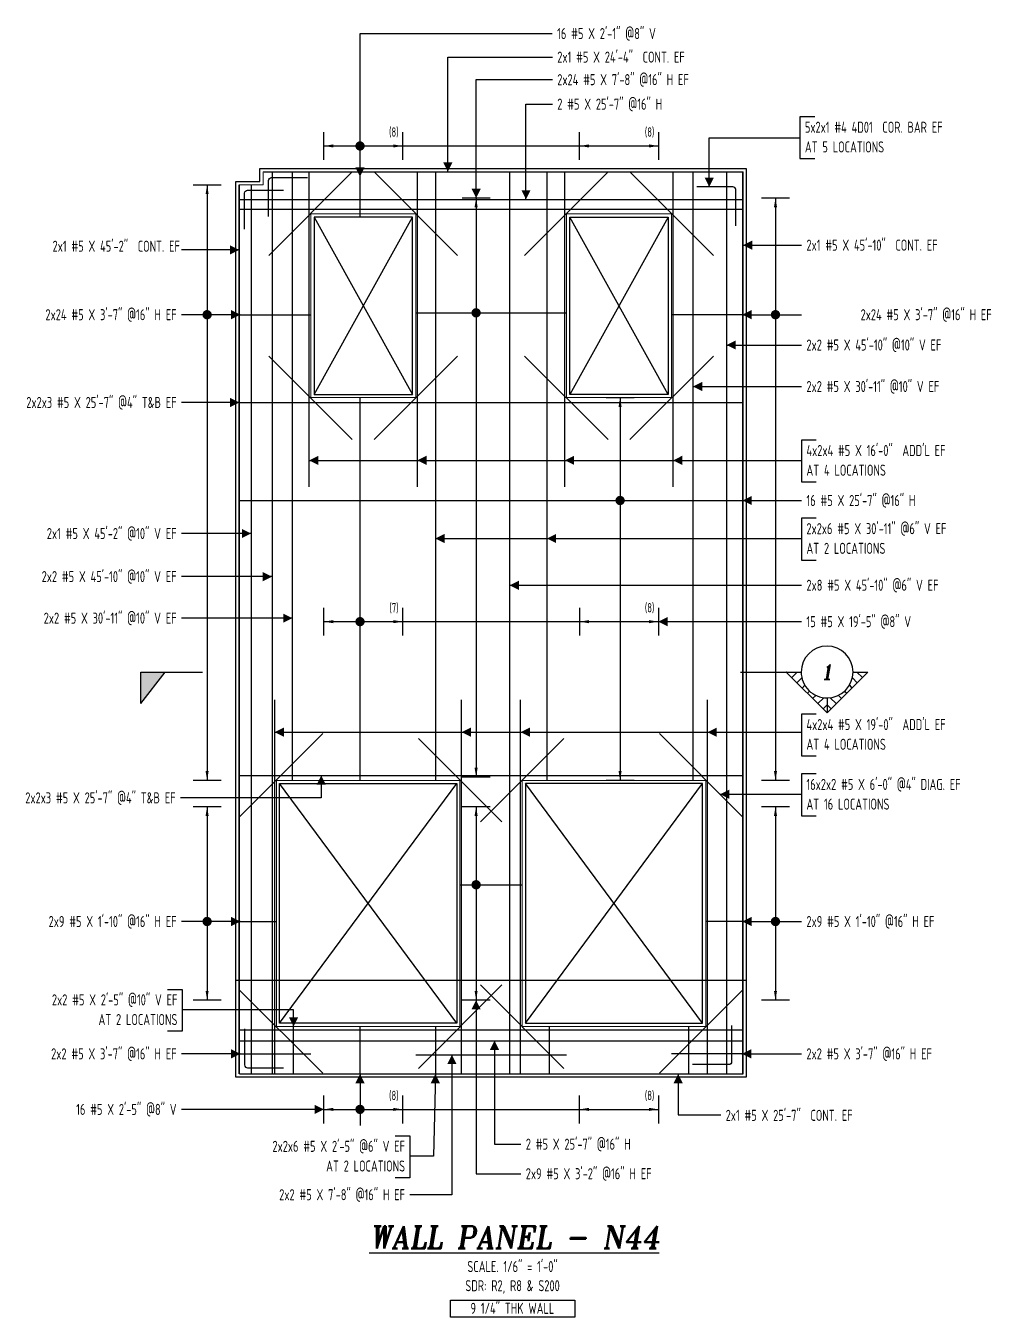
# Model space of a CAD drawing. Header units: inches. Extents: x -3675 to 33171, y -2273 to 1837.
# Drawn here: x 17910 to 18499, y 243 to 1030 of the extents above; entities that cross this region are included whole.
import ezdxf
from ezdxf.enums import TextEntityAlignment as Align

# ---------------------------------------------------------------- set-up
doc = ezdxf.new("R2010")
doc.units = ezdxf.units.IN
doc.header["$MEASUREMENT"] = 0
doc.layers.get('0').update_dxf_attribs({"linetype": 'CONTINUOUS'})
for name, color, linetype in [('0-25', 7, 'CONTINUOUS'), ('0-25TEXT', 7, 'CONTINUOUS'), ('0-35', 3, 'CONTINUOUS'), ('0-35TEXT', 3, 'CONTINUOUS'), ('0-50', 10, 'CONTINUOUS'), ('3', 3, 'CONTINUOUS'), ('BAR-LBL', 2, 'CONTINUOUS'), ('Hatch', 253, 'CONTINUOUS'), ('INTERMEDIATERANGELAY', 7, 'CONTINUOUS'), ('RANGELAY', 7, 'CONTINUOUS'), ('REBARS', 4, 'CONTINUOUS')]:
    doc.layers.add(name, color=color, linetype=linetype)
doc.layers.add('COVER', color=6, linetype='CONTINUOUS', lineweight=0, plot=False)
doc.styles.add('AR', font='ARCHQUIK.shx', dxfattribs={"width": 0.8})
doc.styles.add('ROMANT', font='romant')

# ---------------------------------------------------------------- blocks, each defined once
blk = doc.blocks.new('leadrblk')
blk.add_lwpolyline([(0, 0, 0, 1, 0), (1, 0, 1, 1, 0)], format="xyseb")
blk = doc.blocks.new('SECTARO')
at = {"linetype": 'Continuous'}
blk.add_line((33.32, 16.99), (20.13, 0), dxfattribs=at)
for p, q in [((33.32, 16.99), (33.32, 0)), ((33.32, 0), (0, 0))]:
    blk.add_line(p, q)
for points in [[(33.32, 0), (33.32, 16.99), (33.32, 0), (20.13, 0)], [(33.32, 16.99), (20.13, 0), (33.32, 0), (33.32, 16.99)]]:
    blk.add_solid(points, dxfattribs=at)
blk = doc.blocks.new('*X3')
at = {"color": 0, "linetype": 'Continuous'}
for p, q in [((-1.108, 0.278), (-1.075, 0.312)), ((-1.081, 0.217), (-1.031, 0.267)), ((-1.013, 0.197), (-0.986, 0.223)), ((-0.96, 0.161), (-0.942, 0.179)), ((-0.92, 0.112), (-0.898, 0.135)), ((-0.895, 0.05), (-0.854, 0.091)), ((-0.856, 0), (-0.81, 0.046)), ((-0.768, 0), (-0.765, 0.002))]:
    blk.add_line(p, q, dxfattribs=at)
blk = doc.blocks.new('*X2')
at = {"color": 0, "linetype": 'Continuous'}
for p, q in [((-1.108, 0.278), (-1.075, 0.312)), ((-0.96, 0.161), (-0.942, 0.179)), ((-0.856, 0), (-0.81, 0.046))]:
    blk.add_line(p, q, dxfattribs=at)
blk = doc.blocks.new('SECTNU')
at = {"linetype": 'Continuous'}
blk.add_line((-24.74, 0), (-32.81, 0), dxfattribs=at)
blk.add_line((0, 0), (-24.74, 0))
at = {"layer": '3'}
for p, q in [((-68.89, 0), (-46.81, 22.07)), ((-60.81, 0), (-68.89, 0))]:
    blk.add_line(p, q, dxfattribs=at)
at = {"layer": '3', "linetype": 'Continuous'}
blk.add_line((-46.81, 14), (-46.81, 22.07), dxfattribs=at)
at = {"layer": '3'}
for points in [[(-46.81, 22.07), (-24.74, 0), (-32.81, 0, 1)], [(-32.81, 0, 0.414214), (-46.81, 14)]]:
    blk.add_lwpolyline(points, format="xyb", dxfattribs=at)
for start, end in [(90, 180), (180, 0)]:
    blk.add_arc((-46.81, 0), 14, start, end, dxfattribs=at)
at = {"linetype": 'Continuous', "xscale": -64, "yscale": 64, "zscale": 64, "rotation": 359.9999999999999}
blk.add_blockref('*X3', (-117.73, 0), dxfattribs=at)
at = {"linetype": 'Continuous', "xscale": 64, "yscale": 64, "zscale": 64}
for name in ['*X3', '*X2']:
    blk.add_blockref(name, (24.1, 0), dxfattribs=at)
at = {"linetype": 'Continuous', "style": 'ROMANT', "oblique": 9, "width": 0.9}
blk.add_attdef('NO', text='', height=8, dxfattribs=at).set_placement((-46.81, 0), align=Align.MIDDLE)
blk = doc.blocks.new('rendmark')
at = {"color": 4}
blk.add_line((0, -3), (0, 3), dxfattribs=at)
blk = doc.blocks.new('rarrow')
at = {"color": 7}
blk.add_solid([(2, -0.33), (2, 0.33), (0, 0)], dxfattribs=at)
blk = doc.blocks.new('*U3177', base_point=(18092.02, 667.13))
at = {"layer": 'INTERMEDIATERANGELAY'}
blk.add_line((18140.02, 667.13), (18248.02, 667.13), dxfattribs=at)
at = {"layer": 'RANGELAY'}
for p, q in [((18092.02, 667.13), (18140.02, 667.13)), ((18248.02, 667.13), (18296.03, 667.13))]:
    blk.add_line(p, q, dxfattribs=at)
at = {"layer": 'RANGELAY', "xscale": 2.834645669291339, "yscale": 2.834645669291339}
for name, p in [('rendmark', (18092.02, 667.13)), ('rendmark', (18248.02, 667.13)), ('rarrow', (18092.02, 667.13)), ('rarrow', (18248.02, 667.13))]:
    blk.add_blockref(name, p, dxfattribs=at)
at = {"layer": 'RANGELAY', "xscale": 2.834645669291339, "yscale": 2.834645669291339, "rotation": 179.999996929531}
for name, p in [('rendmark', (18140.02, 667.13)), ('rendmark', (18296.03, 667.13)), ('rarrow', (18140.02, 667.13)), ('rarrow', (18296.03, 667.13))]:
    blk.add_blockref(name, p, dxfattribs=at)
blk = doc.blocks.new('VPM6FC310')
at = {"const_width": 1}
blk.add_lwpolyline([(-0.5, 0, 1), (0.5, 0, 1)], format="xyb", close=True, dxfattribs=at)
blk = doc.blocks.new('*U2159', base_point=(18304.71, 749.4))
at = {"layer": 'REBARS', "color": 0}
blk.add_lwpolyline([(18305.02, 749.4), (18305.02, 941.4)], dxfattribs=at)
blk = doc.blocks.new('*U2160', base_point=(18239.32, 749.4))
at = {"layer": 'REBARS', "color": 0}
blk.add_lwpolyline([(18239.01, 749.4), (18239.01, 941.4)], dxfattribs=at)
blk = doc.blocks.new('*U2161', base_point=(18148.71, 749.4))
at = {"layer": 'REBARS', "color": 0}
blk.add_lwpolyline([(18149.03, 749.4), (18149.03, 941.4)], dxfattribs=at)
blk = doc.blocks.new('*U2162', base_point=(18083.33, 749.4))
at = {"layer": 'REBARS', "color": 0}
blk.add_lwpolyline([(18083.02, 749.4), (18083.02, 941.4)], dxfattribs=at)
blk = doc.blocks.new('*U2321', base_point=(18187.22, 445.52))
at = {"layer": 'REBARS', "color": 0}
blk.add_lwpolyline([(18187.44, 445.74), (18238.35, 394.83)], dxfattribs=at)
blk = doc.blocks.new('*U2322', base_point=(18187.22, 545.29))
at = {"layer": 'REBARS', "color": 0}
blk.add_lwpolyline([(18187.44, 545.07), (18238.35, 595.98)], dxfattribs=at)
blk = doc.blocks.new('*U2323', base_point=(18040.17, 442.56))
at = {"layer": 'REBARS', "color": 0}
blk.add_lwpolyline([(18040.39, 442.79), (18091.31, 391.87)], dxfattribs=at)
blk = doc.blocks.new('*U2324', base_point=(18200.82, 445.52))
at = {"layer": 'REBARS', "color": 0}
blk.add_lwpolyline([(18200.6, 445.74), (18149.68, 394.83)], dxfattribs=at)
blk = doc.blocks.new('*U2325', base_point=(18040.17, 548.24))
at = {"layer": 'REBARS', "color": 0}
blk.add_lwpolyline([(18040.39, 548.02), (18091.31, 598.93)], dxfattribs=at)
blk = doc.blocks.new('*U2326', base_point=(18200.82, 545.29))
at = {"layer": 'REBARS', "color": 0}
blk.add_lwpolyline([(18200.6, 545.07), (18149.68, 595.98)], dxfattribs=at)
blk = doc.blocks.new('*U2327', base_point=(18214.21, 828.81))
at = {"layer": 'REBARS', "color": 0}
blk.add_lwpolyline([(18214.43, 829.03), (18265.35, 778.12)], dxfattribs=at)
blk = doc.blocks.new('*U2328', base_point=(18329.82, 828.81))
at = {"layer": 'REBARS', "color": 0}
blk.add_lwpolyline([(18329.6, 829.03), (18278.68, 778.12)], dxfattribs=at)
blk = doc.blocks.new('*U2329', base_point=(18214.21, 890.54))
at = {"layer": 'REBARS', "color": 0}
blk.add_lwpolyline([(18214.43, 890.32), (18265.35, 941.23)], dxfattribs=at)
blk = doc.blocks.new('*U2330', base_point=(18329.82, 890.54))
at = {"layer": 'REBARS', "color": 0}
blk.add_lwpolyline([(18329.6, 890.32), (18278.68, 941.23)], dxfattribs=at)
blk = doc.blocks.new('*U2331', base_point=(18058.22, 828.81))
at = {"layer": 'REBARS', "color": 0}
blk.add_lwpolyline([(18058.44, 829.03), (18109.35, 778.12)], dxfattribs=at)
blk = doc.blocks.new('*U2332', base_point=(18173.82, 828.81))
at = {"layer": 'REBARS', "color": 0}
blk.add_lwpolyline([(18173.6, 829.03), (18122.69, 778.12)], dxfattribs=at)
blk = doc.blocks.new('*U2333', base_point=(18058.22, 890.54))
at = {"layer": 'REBARS', "color": 0}
blk.add_lwpolyline([(18058.44, 890.32), (18109.35, 941.23)], dxfattribs=at)
blk = doc.blocks.new('*U2334', base_point=(18173.82, 890.54))
at = {"layer": 'REBARS', "color": 0}
blk.add_lwpolyline([(18173.6, 890.32), (18122.69, 941.23)], dxfattribs=at)
blk = doc.blocks.new('*U2426', base_point=(18043.39, 394.9))
at = {"layer": 'REBARS', "color": 0}
blk.add_lwpolyline([(18043.64, 418.9), (18043.64, 396.9, 0.414214), (18045.39, 395.15), (18067.39, 395.15)], format="xyb", dxfattribs=at)
blk = doc.blocks.new('*U2427', base_point=(18340.92, 396.9))
at = {"layer": 'REBARS', "color": 0}
blk.add_lwpolyline([(18340.67, 420.9), (18340.67, 398.9, -0.414214), (18338.92, 397.15), (18316.92, 397.15)], format="xyb", dxfattribs=at)
blk = doc.blocks.new('*U2495', base_point=(18347.96, 391.4))
at = {"layer": 'REBARS', "color": 0}
blk.add_lwpolyline([(18347.64, 391.4), (18347.64, 941.4)], dxfattribs=at)
blk = doc.blocks.new('*U2528', base_point=(18040.71, 391.4))
at = {"layer": 'REBARS', "color": 0}
blk.add_lwpolyline([(18040.39, 391.4), (18040.39, 933.4)], dxfattribs=at)
blk = doc.blocks.new('*U2076', base_point=(18114.36, 913.45))
at = {"layer": 'REBARS', "color": 0}
blk.add_lwpolyline([(18114.05, 913.45), (18114.05, 938.45)], dxfattribs=at)
blk = doc.blocks.new('*U2428', base_point=(18043.39, 930.4))
at = {"layer": 'REBARS', "color": 0}
blk.add_lwpolyline([(18043.64, 906.4), (18043.64, 928.4, -0.414214), (18045.39, 930.15), (18067.39, 930.15)], format="xyb", dxfattribs=at)
blk = doc.blocks.new('*U2622', base_point=(18040.39, 740.67))
at = {"layer": 'REBARS', "color": 0}
blk.add_lwpolyline([(18040.39, 740.98), (18347.39, 740.98)], dxfattribs=at)
blk = doc.blocks.new('*U2993', base_point=(18272.67, 803.69))
at = {"layer": 'RANGELAY'}
blk.add_line((18272.67, 803.69), (18272.67, 570.4), dxfattribs=at)
at = {"layer": 'RANGELAY', "xscale": 2.834645669291339, "yscale": 2.834645669291339}
for name, p, rotation in [('rendmark', (18272.67, 803.69), 269.9999999999999), ('rarrow', (18272.67, 803.69), 269.9999999999999), ('rarrow', (18272.67, 570.4), 89.999996929531), ('rendmark', (18272.67, 570.4), 89.999996929531)]:
    blk.add_blockref(name, p, dxfattribs=dict(at, rotation=rotation))
blk = doc.blocks.new('VPM706160')
at = {"const_width": 1}
blk.add_lwpolyline([(-0.5, 0, 1), (0.5, 0, 1)], format="xyb", close=True, dxfattribs=at)
blk = doc.blocks.new('*U2667', base_point=(18055.64, 941.09))
at = {"layer": 'REBARS', "color": 0}
blk.add_lwpolyline([(18055.64, 941.4), (18347.64, 941.4)], dxfattribs=at)
blk = doc.blocks.new('*U2529', base_point=(18040.08, 933.4))
at = {"layer": 'REBARS', "color": 0}
blk.add_lwpolyline([(18040.39, 933.4), (18040.39, 391.4)], dxfattribs=at)
blk = doc.blocks.new('*U2429', base_point=(18058.02, 938.05))
at = {"layer": 'REBARS', "color": 0}
blk.add_lwpolyline([(18058.27, 914.05), (18058.27, 936.05, -0.414214), (18060.02, 937.8), (18082.02, 937.8)], format="xyb", dxfattribs=at)
blk = doc.blocks.new('*U2527', base_point=(18047.28, 933.4))
at = {"layer": 'REBARS', "color": 0}
blk.add_lwpolyline([(18047.59, 933.4), (18047.59, 391.4)], dxfattribs=at)
blk = doc.blocks.new('*U2430', base_point=(18343.44, 932.47))
at = {"layer": 'REBARS', "color": 0}
blk.add_lwpolyline([(18343.19, 908.47), (18343.19, 930.47, 0.414214), (18341.44, 932.22), (18319.44, 932.22)], format="xyb", dxfattribs=at)
blk = doc.blocks.new('*U2056', base_point=(18114.36, 391.4))
at = {"layer": 'REBARS', "color": 0}
blk.add_lwpolyline([(18114.05, 391.4), (18114.05, 420.4)], dxfattribs=at)
blk = doc.blocks.new('*U2630', base_point=(18040.64, 924.18))
at = {"layer": 'REBARS', "color": 0}
blk.add_lwpolyline([(18040.64, 924.49), (18347.64, 924.49)], dxfattribs=at)
blk = doc.blocks.new('*U2992', base_point=(18367.46, 554.4))
at = {"layer": 'RANGELAY'}
blk.add_line((18367.46, 554.4), (18367.46, 436.4), dxfattribs=at)
at = {"layer": 'RANGELAY', "xscale": 2.834645669291339, "yscale": 2.834645669291339}
for name, p, rotation in [('rendmark', (18367.46, 554.4), 269.9999999999999), ('rarrow', (18367.46, 554.4), 269.9999999999999), ('rarrow', (18367.46, 436.4), 89.999996929531), ('rendmark', (18367.46, 436.4), 89.999996929531)]:
    blk.add_blockref(name, p, dxfattribs=dict(at, rotation=rotation))
blk = doc.blocks.new('VPM706620')
at = {"const_width": 1}
blk.add_lwpolyline([(-0.5, 0, 1), (0.5, 0, 1)], format="xyb", close=True, dxfattribs=at)
blk = doc.blocks.new('*U2784', base_point=(18347.22, 484.04))
at = {"layer": 'REBARS', "color": 0}
blk.add_lwpolyline([(18347.22, 484.35), (18325.22, 484.35)], dxfattribs=at)
blk = doc.blocks.new('*U2991', base_point=(18367.46, 925.4))
at = {"layer": 'RANGELAY'}
blk.add_line((18367.46, 925.4), (18367.46, 570.4), dxfattribs=at)
at = {"layer": 'RANGELAY', "xscale": 2.834645669291339, "yscale": 2.834645669291339}
for name, p, rotation in [('rendmark', (18367.46, 925.4), 269.9999999999999), ('rarrow', (18367.46, 925.4), 269.9999999999999), ('rarrow', (18367.46, 570.4), 89.999996929531), ('rendmark', (18367.46, 570.4), 89.999996929531)]:
    blk.add_blockref(name, p, dxfattribs=dict(at, rotation=rotation))
blk = doc.blocks.new('VPM706720')
at = {"const_width": 1}
blk.add_lwpolyline([(-0.5, 0, 1), (0.5, 0, 1)], format="xyb", close=True, dxfattribs=at)
blk = doc.blocks.new('*U2750', base_point=(18347.22, 853.93))
at = {"layer": 'REBARS', "color": 0}
blk.add_lwpolyline([(18347.22, 854.24), (18304.22, 854.24)], dxfattribs=at)
blk = doc.blocks.new('*U2990', base_point=(18020.78, 554.4))
at = {"layer": 'RANGELAY'}
blk.add_line((18020.78, 554.4), (18020.78, 436.4), dxfattribs=at)
at = {"layer": 'RANGELAY', "xscale": 2.834645669291339, "yscale": 2.834645669291339}
for name, p, rotation in [('rendmark', (18020.78, 554.4), 269.9999999999999), ('rarrow', (18020.78, 554.4), 269.9999999999999), ('rarrow', (18020.78, 436.4), 89.999996929531), ('rendmark', (18020.78, 436.4), 89.999996929531)]:
    blk.add_blockref(name, p, dxfattribs=dict(at, rotation=rotation))
blk = doc.blocks.new('VPM706820')
at = {"const_width": 1}
blk.add_lwpolyline([(-0.5, 0, 1), (0.5, 0, 1)], format="xyb", close=True, dxfattribs=at)
blk = doc.blocks.new('*U2783', base_point=(18041.02, 484.04))
at = {"layer": 'REBARS', "color": 0}
blk.add_lwpolyline([(18041.02, 484.35), (18063.02, 484.35)], dxfattribs=at)
blk = doc.blocks.new('*U2989', base_point=(18020.78, 933.4))
at = {"layer": 'RANGELAY'}
blk.add_line((18020.78, 933.4), (18020.78, 570.4), dxfattribs=at)
at = {"layer": 'RANGELAY', "xscale": 2.834645669291339, "yscale": 2.834645669291339}
for name, p, rotation in [('rendmark', (18020.78, 933.4), 269.9999999999999), ('rarrow', (18020.78, 933.4), 269.9999999999999), ('rarrow', (18020.78, 570.4), 89.999996929531), ('rendmark', (18020.78, 570.4), 89.999996929531)]:
    blk.add_blockref(name, p, dxfattribs=dict(at, rotation=rotation))
blk = doc.blocks.new('VPM706920')
at = {"const_width": 1}
blk.add_lwpolyline([(-0.5, 0, 1), (0.5, 0, 1)], format="xyb", close=True, dxfattribs=at)
blk = doc.blocks.new('*U2749', base_point=(18041.02, 853.93))
at = {"layer": 'REBARS', "color": 0}
blk.add_lwpolyline([(18041.02, 854.24), (18084.02, 854.24)], dxfattribs=at)
blk = doc.blocks.new('*U2123', base_point=(18073.11, 570.4))
at = {"layer": 'REBARS', "color": 0}
blk.add_lwpolyline([(18072.8, 570.4), (18072.8, 941.4)], dxfattribs=at)
blk = doc.blocks.new('*U2494', base_point=(18060.08, 941.4))
at = {"layer": 'REBARS', "color": 0}
blk.add_lwpolyline([(18060.39, 941.4), (18060.39, 391.4)], dxfattribs=at)
blk = doc.blocks.new('*U2988', base_point=(18184.86, 925.4))
at = {"layer": 'RANGELAY'}
blk.add_line((18184.86, 925.4), (18184.86, 572.4), dxfattribs=at)
at = {"layer": 'RANGELAY', "xscale": 2.834645669291339, "yscale": 2.834645669291339}
for name, p, rotation in [('rendmark', (18184.86, 925.4), 269.9999999999999), ('rarrow', (18184.86, 925.4), 269.9999999999999), ('rarrow', (18184.86, 572.4), 89.999996929531), ('rendmark', (18184.86, 572.4), 89.999996929531)]:
    blk.add_blockref(name, p, dxfattribs=dict(at, rotation=rotation))
blk = doc.blocks.new('VPM706B60')
at = {"const_width": 1}
blk.add_lwpolyline([(-0.5, 0, 1), (0.5, 0, 1)], format="xyb", close=True, dxfattribs=at)
blk = doc.blocks.new('*U2804', base_point=(18148.01, 855.06))
at = {"layer": 'REBARS', "color": 0}
blk.add_lwpolyline([(18148.01, 855.37), (18240.01, 855.37)], dxfattribs=at)
blk = doc.blocks.new('*U2987', base_point=(18184.86, 554.4))
at = {"layer": 'RANGELAY'}
blk.add_line((18184.86, 554.4), (18184.86, 436.4), dxfattribs=at)
at = {"layer": 'RANGELAY', "xscale": 2.834645669291339, "yscale": 2.834645669291339}
for name, p, rotation in [('rendmark', (18184.86, 554.4), 269.9999999999999), ('rarrow', (18184.86, 554.4), 269.9999999999999), ('rarrow', (18184.86, 436.4), 89.999996929531), ('rendmark', (18184.86, 436.4), 89.999996929531)]:
    blk.add_blockref(name, p, dxfattribs=dict(at, rotation=rotation))
blk = doc.blocks.new('VPM706C60')
at = {"const_width": 1}
blk.add_lwpolyline([(-0.5, 0, 1), (0.5, 0, 1)], format="xyb", close=True, dxfattribs=at)
blk = doc.blocks.new('*U2827', base_point=(18175.02, 506.45))
at = {"layer": 'REBARS', "color": 0}
blk.add_lwpolyline([(18175.02, 506.76), (18213.02, 506.76)], dxfattribs=at)
blk = doc.blocks.new('*U2629', base_point=(18040.64, 391.72))
at = {"layer": 'REBARS', "color": 0}
blk.add_lwpolyline([(18040.64, 391.4), (18347.64, 391.4)], dxfattribs=at)
blk = doc.blocks.new('*U2493', base_point=(18205.01, 941.4))
at = {"layer": 'REBARS', "color": 0}
blk.add_lwpolyline([(18205.32, 941.4), (18205.32, 391.4)], dxfattribs=at)
blk = doc.blocks.new('*U2120', base_point=(18227.71, 941.4))
at = {"layer": 'REBARS', "color": 0}
blk.add_lwpolyline([(18228.02, 941.4), (18228.02, 570.4)], dxfattribs=at)
blk = doc.blocks.new('*U2121', base_point=(18159.71, 941.4))
at = {"layer": 'REBARS', "color": 0}
blk.add_lwpolyline([(18160.03, 941.4), (18160.03, 570.4)], dxfattribs=at)
blk = doc.blocks.new('*U2335', base_point=(18347.87, 442.56))
at = {"layer": 'REBARS', "color": 0}
blk.add_lwpolyline([(18347.64, 442.78), (18296.73, 391.87)], dxfattribs=at)
blk = doc.blocks.new('*U2336', base_point=(18347.87, 548.24))
at = {"layer": 'REBARS', "color": 0}
blk.add_lwpolyline([(18347.64, 548.02), (18296.73, 598.93)], dxfattribs=at)
blk = doc.blocks.new('*U2706', base_point=(18325.71, 391.4))
at = {"layer": 'REBARS', "color": 0}
blk.add_lwpolyline([(18326.02, 391.4), (18326.02, 619.4)], dxfattribs=at)
blk = doc.blocks.new('*U2707', base_point=(18212.33, 391.4))
at = {"layer": 'REBARS', "color": 0}
blk.add_lwpolyline([(18212.02, 391.4), (18212.02, 619.4)], dxfattribs=at)
blk = doc.blocks.new('*U2708', base_point=(18175.71, 391.4))
at = {"layer": 'REBARS', "color": 0}
blk.add_lwpolyline([(18176.02, 391.4), (18176.02, 619.4)], dxfattribs=at)
blk = doc.blocks.new('*U2709', base_point=(18062.33, 391.4))
at = {"layer": 'REBARS', "color": 0}
blk.add_lwpolyline([(18062.02, 391.4), (18062.02, 619.4)], dxfattribs=at)
blk = doc.blocks.new('*U2061', base_point=(18314.2, 391.4))
at = {"layer": 'REBARS', "color": 0}
blk.add_lwpolyline([(18314.51, 391.4), (18314.51, 420.4)], dxfattribs=at)
blk = doc.blocks.new('*U2062', base_point=(18073.84, 391.4))
at = {"layer": 'REBARS', "color": 0}
blk.add_lwpolyline([(18073.53, 391.4), (18073.53, 420.4)], dxfattribs=at)
blk = doc.blocks.new('*U2627', base_point=(18040.39, 801.06))
at = {"layer": 'REBARS', "color": 0}
blk.add_lwpolyline([(18040.39, 800.74), (18347.39, 800.74)], dxfattribs=at)
blk = doc.blocks.new('*U2628', base_point=(18040.39, 918.29))
at = {"layer": 'REBARS', "color": 0}
blk.add_lwpolyline([(18040.39, 918.6), (18347.39, 918.6)], dxfattribs=at)
blk = doc.blocks.new('*U2059', base_point=(18229.15, 420.4))
at = {"layer": 'REBARS', "color": 0}
blk.add_lwpolyline([(18229.46, 420.4), (18229.46, 391.4)], dxfattribs=at)
blk = doc.blocks.new('*U2060', base_point=(18159.71, 420.4))
at = {"layer": 'REBARS', "color": 0}
blk.add_lwpolyline([(18160.03, 420.4), (18160.03, 391.4)], dxfattribs=at)
blk = doc.blocks.new('*U2625', base_point=(18040.39, 418.58))
at = {"layer": 'REBARS', "color": 0}
blk.add_lwpolyline([(18040.39, 418.27), (18347.39, 418.27)], dxfattribs=at)
blk = doc.blocks.new('*U2626', base_point=(18040.39, 573.04))
at = {"layer": 'REBARS', "color": 0}
blk.add_lwpolyline([(18040.39, 573.35), (18347.39, 573.35)], dxfattribs=at)
blk = doc.blocks.new('*U3159', base_point=(18092.02, 369.81))
at = {"layer": 'INTERMEDIATERANGELAY'}
blk.add_line((18140.03, 369.81), (18248.01, 369.81), dxfattribs=at)
at = {"layer": 'RANGELAY'}
for p, q in [((18092.02, 369.81), (18140.03, 369.81)), ((18248.01, 369.81), (18296.02, 369.81))]:
    blk.add_line(p, q, dxfattribs=at)
at = {"layer": 'RANGELAY', "xscale": 2.834645669291339, "yscale": 2.834645669291339}
for name, p in [('rendmark', (18092.02, 369.81)), ('rendmark', (18248.01, 369.81)), ('rarrow', (18092.02, 369.81)), ('rarrow', (18248.01, 369.81))]:
    blk.add_blockref(name, p, dxfattribs=at)
at = {"layer": 'RANGELAY', "xscale": 2.834645669291339, "yscale": 2.834645669291339, "rotation": 179.999996929531}
for name, p in [('rendmark', (18140.03, 369.81)), ('rendmark', (18296.02, 369.81)), ('rarrow', (18140.03, 369.81)), ('rarrow', (18296.02, 369.81))]:
    blk.add_blockref(name, p, dxfattribs=at)
blk = doc.blocks.new('VPM7074A0')
at = {"const_width": 1}
blk.add_lwpolyline([(-0.5, 0, 1), (0.5, 0, 1)], format="xyb", close=True, dxfattribs=at)
blk = doc.blocks.new('*U3169', base_point=(18092.02, 957.1))
at = {"layer": 'INTERMEDIATERANGELAY'}
blk.add_line((18140.03, 957.1), (18248.01, 957.1), dxfattribs=at)
at = {"layer": 'RANGELAY'}
for p, q in [((18092.02, 957.1), (18140.03, 957.1)), ((18248.01, 957.1), (18296.02, 957.1))]:
    blk.add_line(p, q, dxfattribs=at)
at = {"layer": 'RANGELAY', "xscale": 2.834645669291339, "yscale": 2.834645669291339}
for name, p in [('rendmark', (18092.02, 957.1)), ('rendmark', (18248.01, 957.1)), ('rarrow', (18092.02, 957.1)), ('rarrow', (18248.01, 957.1))]:
    blk.add_blockref(name, p, dxfattribs=at)
at = {"layer": 'RANGELAY', "xscale": 2.834645669291339, "yscale": 2.834645669291339, "rotation": 179.999996929531}
for name, p in [('rendmark', (18140.03, 957.1)), ('rendmark', (18296.02, 957.1)), ('rarrow', (18140.03, 957.1)), ('rarrow', (18296.02, 957.1))]:
    blk.add_blockref(name, p, dxfattribs=at)
blk = doc.blocks.new('VPM707540')
at = {"const_width": 1}
blk.add_lwpolyline([(-0.5, 0, 1), (0.5, 0, 1)], format="xyb", close=True, dxfattribs=at)
blk = doc.blocks.new('*U2122', base_point=(18316.87, 570.4))
at = {"layer": 'REBARS', "color": 0}
blk.add_lwpolyline([(18317.18, 570.4), (18317.18, 941.4)], dxfattribs=at)
blk = doc.blocks.new('*U2492', base_point=(18337.96, 941.4))
at = {"layer": 'REBARS', "color": 0}
blk.add_lwpolyline([(18337.64, 941.4), (18337.64, 391.4)], dxfattribs=at)
blk = doc.blocks.new('*U2085', base_point=(18114.36, 570.4))
at = {"layer": 'REBARS', "color": 0}
blk.add_lwpolyline([(18114.05, 570.4), (18114.05, 803.4)], dxfattribs=at)
blk = doc.blocks.new('*U2752', base_point=(18347.02, 403.37))
at = {"layer": 'REBARS', "color": 0}
blk.add_lwpolyline([(18347.02, 403.69), (18304.02, 403.69)], dxfattribs=at)
blk = doc.blocks.new('*U2624', base_point=(18040.64, 411.35))
at = {"layer": 'REBARS', "color": 0}
blk.add_lwpolyline([(18040.64, 411.66), (18347.64, 411.66)], dxfattribs=at)
blk = doc.blocks.new('*U2751', base_point=(18041.02, 403.37))
at = {"layer": 'REBARS', "color": 0}
blk.add_lwpolyline([(18041.02, 403.69), (18084.02, 403.69)], dxfattribs=at)
blk = doc.blocks.new('*U2805', base_point=(18148.01, 402.71))
at = {"layer": 'REBARS', "color": 0}
blk.add_lwpolyline([(18148.01, 403.02), (18240.01, 403.02)], dxfattribs=at)

msp = doc.modelspace()

# ---------------------------------------------------------------- linework, layer by layer
at = {"layer": '0-25'}
for p, q in [((18086.01904, 913.65251), (18146.026, 805.69269)), ((18086.01904, 805.69269), (18146.026, 913.65251)), ((18302.01904, 913.65251), (18242.01207, 805.69269)), ((18302.01904, 805.69269), (18242.01207, 913.65251)), ((18065.01904, 422.40251), (18173.01904, 568.40297)), ((18173.01904, 422.40251), (18065.01904, 568.40297)), ((18323.01904, 422.40251), (18215.01904, 568.40297)), ((18215.01904, 422.40251), (18323.01904, 568.40297))]:
    msp.add_line(p, q, dxfattribs=at)
at = {"layer": '0-25TEXT'}
for points in [[(18114.05113, 935.42917), (18114.05113, 1025.60454), (18231.26375, 1025.60454)], [(18167.60295, 941.40251), (18167.60295, 1011.26808), (18231.35505, 1011.26808)], [(18184.86224, 925.40251), (18184.86224, 997.51479), (18231.35505, 997.51479)], [(18215.27968, 924.49225), (18215.27968, 982.59009), (18231.35505, 982.59009)], [(18391.38775, 974.8847), (18382.3887, 974.8847), (18382.3887, 949.38738), (18391.38775, 949.38738)], [(18327.08108, 932.2161), (18327.08108, 962.13604), (18382.3887, 962.13604)], [(18040.39401, 893.72885), (18005.16671, 893.72885)], [(18347.64404, 896.63256), (18383.33362, 896.63256)], [(18041.01904, 854.24177), (18005.16671, 854.24177)], [(18347.22044, 854.24177), (18383.33228, 854.24177)], [(18337.64402, 835.76398), (18383.33362, 835.76398)], [(18317.18311, 810.45973), (18383.33362, 810.45974)], [(18040.39401, 800.74497), (18005.16671, 800.74497)], [(18392.33267, 777.8257), (18383.33362, 777.8257), (18383.33362, 752.32838), (18392.33267, 752.32838)], [(18083.01898, 765.452), (18383.33362, 765.452)], [(18347.36912, 740.98229), (18383.33362, 740.98229)], [(18392.33267, 730.19162), (18383.33362, 730.19162), (18383.33362, 704.6943), (18392.33267, 704.6943)], [(18047.59078, 720.84629), (18005.16671, 720.84629)], [(18160.02601, 717.81793), (18383.33362, 717.81792)], [(18060.39404, 694.58271), (18005.16671, 694.58271)], [(18205.3223, 689.31896), (18383.33362, 689.31896)], [(18072.80119, 669.27846), (18005.16671, 669.27846)], [(18296.01904, 667.12525), (18383.33362, 667.12525)], [(18392.33267, 610.75207), (18383.33362, 610.75207), (18383.33362, 585.25475), (18392.33267, 585.25475)], [(18062.01904, 599.74454), (18383.33362, 599.74454)], [(18090.43196, 573.35069), (18090.43196, 559.71466), (18004.53708, 559.71466)], [(18392.33267, 574.29127), (18383.33362, 574.29127), (18383.33362, 548.79395), (18392.33267, 548.79395)], [(18333.74707, 561.91757), (18383.33362, 561.91757)], [(18041.01904, 484.34962), (18005.16671, 484.34962)], [(18347.22044, 484.34962), (18383.33228, 484.34962)], [(17996.66845, 442.96141), (18005.66751, 442.96141), (18005.66751, 417.46409), (17996.66845, 417.46409)], [(18184.86223, 436.40256), (18184.86223, 330.61748), (18212.16034, 330.61748)], [(18073.52667, 420.40255), (18073.52667, 430.58775), (18005.66751, 430.58771)], [(18196.08497, 411.65926), (18196.08497, 348.61839), (18212.16034, 348.61839)], [(18041.01904, 403.68503), (18005.16671, 403.68503)], [(18170.08702, 403.02442), (18170.08702, 317.82081), (18144.51558, 317.82081)], [(18347.01903, 403.68503), (18383.33228, 403.68503)], [(18114.05111, 391.40256), (18114.05111, 359.97193)], [(18160.02601, 391.40243), (18158.79507, 341.3058), (18144.51558, 341.3058)], [(18308.06083, 391.40251), (18308.06083, 366.42396), (18334.06172, 366.42396)], [(18092.01904, 369.81452), (18005.16671, 369.81452)], [(18135.51653, 353.6795), (18144.51558, 353.6795), (18144.51558, 328.18217), (18135.51653, 328.18217)]]:
    msp.add_lwpolyline(points, dxfattribs=at)
at = {"layer": '0-35'}
for points in [[(18053.01904, 943.40251), (18349.64404, 943.40251), (18349.64404, 389.40251), (18038.39404, 389.40251), (18038.39404, 935.40251), (18053.01904, 935.40251)], [(18086.01904, 805.69269), (18146.026, 805.69269), (18146.026, 913.65251), (18086.01904, 913.65251)], [(18302.01904, 805.69269), (18242.01207, 805.69269), (18242.01207, 913.65251), (18302.01904, 913.65251)], [(18065.01904, 568.40297), (18173.01904, 568.40297), (18173.01904, 422.40251), (18065.01904, 422.40251)], [(18323.01904, 568.40297), (18215.01904, 568.40297), (18215.01904, 422.40251), (18323.01904, 422.40251)]]:
    msp.add_lwpolyline(points, close=True, dxfattribs=at)
at = {"layer": '0-50'}
msp.add_lwpolyline([(18169.13736, 253.52046), (18245.0242, 253.52046), (18245.0242, 243.1641), (18169.13736, 243.1641)], close=True, dxfattribs=at)
at = {"layer": 'COVER'}
for points in [[(18055.01904, 941.40251), (18347.64404, 941.40251), (18347.64404, 391.40251), (18040.39404, 391.40251), (18040.39404, 933.40251), (18055.01904, 933.40251)], [(18084.01904, 803.69269), (18148.026, 803.69269), (18148.026, 915.65251), (18084.01904, 915.65251)], [(18304.01904, 803.69269), (18240.01207, 803.69269), (18240.01207, 915.65251), (18304.01904, 915.65251)], [(18063.01904, 570.40297), (18175.01904, 570.40297), (18175.01904, 420.40251), (18063.01904, 420.40251)], [(18325.01904, 570.40297), (18213.01904, 570.40297), (18213.01904, 420.40251), (18325.01904, 420.40251)]]:
    msp.add_lwpolyline(points, close=True, dxfattribs=at)
at = {"layer": 'Hatch'}
msp.add_line((18349.64404, 448.40251), (18038.39404, 448.40251), dxfattribs=at)

# ---------------------------------------------------------------- block references
ref = msp.add_blockref('SECTNU', (18346.06877, 636.43807), dxfattribs=dict(xscale=1.129181470141702, yscale=1.129181470141702, zscale=1.129181470141702, rotation=180))
ref.add_attrib('NO', '1', dxfattribs={"linetype": 'Continuous', "height": 9.03345, "style": 'ROMANT', "oblique": 9, "width": 0.9}).set_placement((18398.9288, 636.43806), align=Align.MIDDLE)
at = {"xscale": 1.129181470141702, "yscale": 1.129181470141702, "zscale": 1.129181470141702, "rotation": 180}
msp.add_blockref('SECTARO', (18017.99555, 636.43808), dxfattribs=at)
at = {"layer": '0-25TEXT'}
for name, p, xscale, yscale in [('VPM707540', (18114.05112, 957.09866), 2.834645669291338, 2.834645669291338), ('leadrblk', (18347.64404, 896.63256), 5.623937007874017, 2.250708661417324), ('leadrblk', (18040.39401, 893.72885), -5.623937007874017, 2.250708661417324), ('leadrblk', (18041.01904, 854.24177), -5.623937007874017, 2.250708661417324), ('leadrblk', (18347.22044, 854.24177), 5.623937007874017, 2.250708661417324), ('leadrblk', (18337.64403, 835.76398), 5.623937007874017, 2.250708661417324), ('leadrblk', (18317.18311, 810.45973), 5.623937007874017, 2.250708661417324), ('leadrblk', (18040.39401, 800.74497), -5.623937007874017, 2.250708661417324), ('leadrblk', (18083.01898, 765.452), 5.623937007874017, 2.250708661417324), ('leadrblk', (18149.02607, 765.45202), 5.623937007874017, 2.250708661417324), ('leadrblk', (18239.01201, 765.45195), 5.623937007874017, 2.250708661417324), ('leadrblk', (18305.0191, 765.45208), 5.623937007874017, 2.250708661417324), ('leadrblk', (18347.36912, 740.98229), 5.623937007874017, 2.250708661417324), ('leadrblk', (18047.59078, 720.84629), -5.623937007874017, 2.250708661417324), ('leadrblk', (18160.02601, 717.81793), 5.623937007874017, 2.250708661417324), ('leadrblk', (18228.01828, 717.81793), 5.623937007874017, 2.250708661417324), ('leadrblk', (18060.39404, 694.58271), -5.623937007874017, 2.250708661417324), ('leadrblk', (18205.3223, 689.31896), 5.623937007874017, 2.250708661417324), ('leadrblk', (18072.80119, 669.27846), -5.623937007874017, 2.250708661417324), ('VPM6FC310', (18114.05112, 667.12525), 2.834645669291338, 2.834645669291338), ('leadrblk', (18296.01904, 667.12525), 5.623937007874017, 2.250708661417324), ('leadrblk', (18062.01904, 599.74454), 5.623937007874017, 2.250708661417324), ('leadrblk', (18176.01903, 599.74457), 5.623937007874017, 2.250708661417324), ('leadrblk', (18212.01904, 599.74449), 5.623937007874017, 2.250708661417324), ('leadrblk', (18326.01903, 599.74462), 5.623937007874017, 2.250708661417324), ('leadrblk', (18333.74707, 561.91757), 5.623937007874017, 2.250708661417324), ('leadrblk', (18041.01904, 484.34962), -5.623937007874017, 2.250708661417324), ('leadrblk', (18347.22044, 484.34962), 5.623937007874017, 2.250708661417324), ('leadrblk', (18041.01904, 403.68503), -5.623937007874017, 2.250708661417324), ('leadrblk', (18347.01903, 403.68503), 5.623937007874017, 2.250708661417324), ('VPM7074A0', (18114.05112, 369.81452), 2.834645669291338, 2.834645669291338)]:
    msp.add_blockref(name, p, dxfattribs=dict(at, xscale=xscale, yscale=yscale))
for name, p, xscale, yscale, rotation in [('leadrblk', (18114.05113, 938.4021), 5.623937007874017, 2.250708661417324, 90.00000153523449), ('leadrblk', (18167.60295, 941.40251), 5.623937007874017, 2.250708661417324, 90.00000153523449), ('leadrblk', (18327.08108, 932.2161), 5.623937007874017, 2.250708661417324, 90.00000153523449), ('leadrblk', (18184.86224, 925.40251), 5.623937007874017, 2.250708661417324, 90.00000153523449), ('leadrblk', (18215.27968, 924.49225), 5.623937007874017, 2.250708661417324, 90.00000153523449), ('VPM706B60', (18184.86224, 855.37264), 2.834645669291338, 2.834645669291338, 269.9999999999999), ('VPM706920', (18020.7832, 854.24177), 2.834645669291338, 2.834645669291338, 269.9999999999999), ('VPM706720', (18367.45628, 854.24177), 2.834645669291338, 2.834645669291338, 90.00000000000007), ('VPM706160', (18272.66646, 740.9823), 2.834645669291338, 2.834645669291338, 269.9999999999999), ('leadrblk', (18090.43196, 573.35069), 5.623937007874017, 2.250708661417324, 270.0000046057035), ('VPM706C60', (18184.86224, 506.75978), 2.834645669291338, 2.834645669291338, 269.9999999999999), ('VPM706820', (18020.7832, 484.34962), 2.834645669291338, 2.834645669291338, 269.9999999999999), ('VPM706620', (18367.45628, 484.34962), 2.834645669291338, 2.834645669291338, 90.00000000000007), ('leadrblk', (18184.86223, 436.40256), -5.623937007874017, 2.250708661417324, 89.9999984647655), ('leadrblk', (18073.52667, 420.40255), 5.623937007874017, 2.250708661417324, 90.00000153523449), ('leadrblk', (18196.08497, 411.65926), 5.623937007874017, 2.250708661417324, 270.0000046057035), ('leadrblk', (18170.08702, 403.02442), 5.623937007874017, 2.250708661417324, 270.0000046057035), ('leadrblk', (18114.05111, 391.40256), -5.623937007874017, 2.250708661417324, 89.9999984647655), ('leadrblk', (18160.02601, 391.40243), -5.623937007874017, 2.250708661417324, 89.9999984647655), ('leadrblk', (18308.06083, 391.40251), -5.623937007874017, 2.250708661417324, 89.9999984647655), ('leadrblk', (18092.01904, 369.81452), 5.623937007874017, 2.250708661417324, 180.000003070469)]:
    msp.add_blockref(name, p, dxfattribs=dict(at, xscale=xscale, yscale=yscale, rotation=rotation))
at = {"layer": 'RANGELAY'}
for name, p in [('*U3169', (18092.01904, 957.09866)), ('*U2989', (18020.7832, 933.40251)), ('*U2988', (18184.86224, 925.40251)), ('*U2991', (18367.45628, 925.40251)), ('*U2993', (18272.66646, 803.69269)), ('*U3177', (18092.01904, 667.12525)), ('*U2990', (18020.7832, 554.40297)), ('*U2987', (18184.86224, 554.40297)), ('*U2992', (18367.45628, 554.40297)), ('*U3159', (18092.01904, 369.81452))]:
    msp.add_blockref(name, p, dxfattribs=at)
at = {"layer": 'REBARS', "color": 4}
for name, p in [('*U2667', (18055.64404, 941.09001)), ('*U2429', (18058.01904, 938.05322)), ('*U2333', (18058.22091, 890.53895)), ('*U2494', (18060.08154, 941.40251)), ('*U2123', (18073.11361, 570.40297)), ('*U2162', (18083.33147, 749.40251)), ('*U2076', (18114.36362, 913.44867)), ('*U2334', (18173.82413, 890.53895)), ('*U2161', (18148.71357, 749.40251)), ('*U2121', (18159.7135, 941.40251)), ('*U2493', (18205.00979, 941.40251)), ('*U2329', (18214.21395, 890.53895)), ('*U2120', (18227.70578, 941.40251)), ('*U2160', (18239.32451, 749.40251)), ('*U2330', (18329.81716, 890.53895)), ('*U2159', (18304.7066, 749.40251)), ('*U2122', (18316.8707, 570.40297)), ('*U2492', (18337.95653, 941.40251)), ('*U2495', (18347.95636, 391.40251)), ('*U2528', (18040.70636, 391.40251)), ('*U2529', (18040.08154, 933.40251)), ('*U2428', (18043.39404, 930.40251)), ('*U2527', (18047.2783, 933.40251)), ('*U2430', (18343.43559, 932.46609)), ('*U2630', (18040.64404, 924.17973)), ('*U2628', (18040.39403, 918.28773)), ('*U2749', (18041.01904, 853.92927)), ('*U2804', (18148.01207, 855.06014)), ('*U2750', (18347.22044, 853.92927)), ('*U2331', (18058.22091, 828.80625)), ('*U2332', (18173.82413, 828.80625)), ('*U2327', (18214.21395, 828.80625)), ('*U2328', (18329.81716, 828.80625)), ('*U2085', (18114.36362, 570.40297)), ('*U2627', (18040.39403, 801.05747)), ('*U2622', (18040.39404, 740.66979)), ('*U2709', (18062.33147, 391.40251)), ('*U2708', (18175.7066, 391.40251)), ('*U2707', (18212.33147, 391.40251)), ('*U2706', (18325.7066, 391.40251)), ('*U2325', (18040.17294, 548.24143)), ('*U2336', (18347.86501, 548.24156)), ('*U2326', (18200.81716, 545.2894)), ('*U2322', (18187.22091, 545.2894)), ('*U2626', (18040.39404, 573.03819)), ('*U2827', (18175.01904, 506.44728)), ('*U2783', (18041.01904, 484.03712)), ('*U2784', (18347.22044, 484.03712)), ('*U2323', (18040.17291, 442.56408)), ('*U2324', (18200.81716, 445.51608)), ('*U2321', (18187.22091, 445.51608)), ('*U2335', (18347.86501, 442.56392)), ('*U2625', (18040.39404, 418.58361)), ('*U2426', (18043.39404, 394.89893)), ('*U2062', (18073.83916, 391.40251)), ('*U2056', (18114.36362, 391.40251)), ('*U2060', (18159.7135, 420.40251)), ('*U2059', (18229.15138, 420.40251)), ('*U2061', (18314.19891, 391.40251)), ('*U2427', (18340.91574, 396.89893)), ('*U2624', (18040.64404, 411.34676)), ('*U2751', (18041.01904, 403.37253)), ('*U2805', (18148.01207, 402.71192)), ('*U2752', (18347.01903, 403.37253)), ('*U2629', (18040.64404, 391.71501))]:
    msp.add_blockref(name, p, dxfattribs=at)

# ---------------------------------------------------------------- texts
at = {"color": 7, "linetype": 'Continuous', "style": 'ROMANT', "oblique": 9, "width": 0.95}
msp.add_text('%%UWALL PANEL - N44', height=13.5, dxfattribs=at).set_placement((18208.45265, 285.09236), align=Align.CENTER)
at = {"layer": '0-25TEXT', "style": 'AR', "width": 0.8}
for s, p in [(' (8) ', (18140.02601, 962.76795)), (' (8) ', (18296.01904, 962.76795)), (' (7) ', (18140.01904, 672.79454)), (' (8) ', (18296.02601, 672.79454)), (' (8) ', (18140.02601, 375.48381)), (' (8) ', (18296.01904, 375.48381))]:
    msp.add_text(s, height=5.669291, dxfattribs=at).set_placement(p, align=Align.RIGHT)
at = {"layer": '0-35TEXT', "style": 'AR', "width": 0.8}
for s, p in [('AT 5 LOCATIONS', (18385.38838, 953.13698)), ('AT 4 LOCATIONS', (18386.3333, 756.07798)), ('AT 2 LOCATIONS', (18386.3333, 708.44391)), ('AT 4 LOCATIONS', (18386.3333, 589.00436)), ('AT 16 LOCATIONS', (18386.3333, 552.54355))]:
    msp.add_text(s, height=6.7498312, dxfattribs=at).set_placement(p)
for p in [(18002.66782, 421.2137), (18141.5159, 331.93178)]:
    msp.add_text('AT 2 LOCATIONS', height=6.7498312, dxfattribs=at).set_placement(p, align=Align.RIGHT)
for s, p in [('SCALE. 1/6" = 1\'-0"', (18207.08078, 270.64547)), ('SDR: R2, R8 & S200', (18207.08078, 258.97727)), ('9 1/4" THK WALL', (18207.00386, 245.18926))]:
    msp.add_text(s, height=6.7498312, dxfattribs=at).set_placement(p, align=Align.CENTER)
at = {"layer": 'BAR-LBL', "style": 'AR', "width": 0.8}
for s, p in [('16 #5 X 2\'-1" @8" V', (18234.26344, 1022.2299)), ('2x1 #5 X 24\'-4"  CONT. EF', (18234.35473, 1007.89343)), ('2x24 #5 X 7\'-8" @16" H EF', (18234.35473, 994.14015)), ('2 #5 X 25\'-7" @16" H', (18234.35473, 979.21544)), ('5x2x1 #4 4D01  COR. BAR EF', (18385.38838, 965.13572)), ('2x1 #5 X 45\'-10"  CONT. EF', (18386.3333, 893.25791)), ('2x2 #5 X 45\'-10" @10" V EF', (18386.3333, 832.38934)), ('2x2 #5 X 30\'-11" @10" V EF', (18386.3333, 807.08509)), ('4x2x4 #5 X 16\'-0"  ADD\'L EF', (18386.3333, 768.07672)), ('16 #5 X 25\'-7" @16" H', (18386.3333, 737.60765)), ('2x2x6 #5 X 30\'-11" @6" V EF', (18386.3333, 720.44265)), ('2x8 #5 X 45\'-10" @6" V EF', (18386.3333, 685.94431)), ('15 #5 X 19\'-5" @8" V', (18386.3333, 663.75061)), ('4x2x4 #5 X 19\'-0"  ADD\'L EF', (18386.3333, 601.0031)), ('16x2x2 #5 X 6\'-0" @4" DIAG. EF', (18386.3333, 564.54229)), ('2x9 #5 X 1\'-10" @16" H EF', (18386.33196, 480.97497)), ('2x2 #5 X 3\'-7" @16" H EF', (18386.33196, 400.31038)), ('2x1 #5 X 25\'-7"  CONT. EF', (18337.0614, 362.81658)), ('2 #5 X 25\'-7" @16" H', (18215.16002, 345.24374)), ('2x9 #5 X 3\'-2" @16" H EF', (18215.16002, 327.24284))]:
    msp.add_text(s, height=6.7492913, dxfattribs=at).set_placement(p)
for s, p in [('2x1 #5 X 45\'-2"  CONT. EF', (18004.16681, 892.60397)), ('2x24 #5 X 3\'-7" @16" H EF', (18002.16702, 850.86713)), ('2x24 #5 X 3\'-7" @16" H EF', (18499.34768, 850.86713)), ('2x2x3 #5 X 25\'-7" @4" T&B EF', (18002.16703, 797.37032)), ('2x1 #5 X 45\'-2" @10" V EF', (18002.16702, 717.47165)), ('2x2 #5 X 45\'-10" @10" V EF', (18002.16703, 691.20806)), ('2x2 #5 X 30\'-11" @10" V EF', (18002.16703, 665.90382)), ('2x2x3 #5 X 25\'-7" @4" T&B EF', (18001.5374, 556.34002)), ('2x9 #5 X 1\'-10" @16" H EF', (18002.16703, 480.97497)), ('2x2 #5 X 2\'-5" @10" V EF', (18002.66782, 433.21244)), ('2x2 #5 X 3\'-7" @16" H EF', (18002.16703, 400.31038)), ('16 #5 X 2\'-5" @8" V', (18002.16703, 366.43987)), ('2x2x6 #5 X 2\'-5" @6" V EF', (18141.5159, 343.93052)), ('2x2 #5 X 7\'-8" @16" H EF', (18141.5159, 314.44617))]:
    msp.add_text(s, height=6.7492913, dxfattribs=at).set_placement(p, align=Align.RIGHT)

doc.saveas('drawing.dxf')
